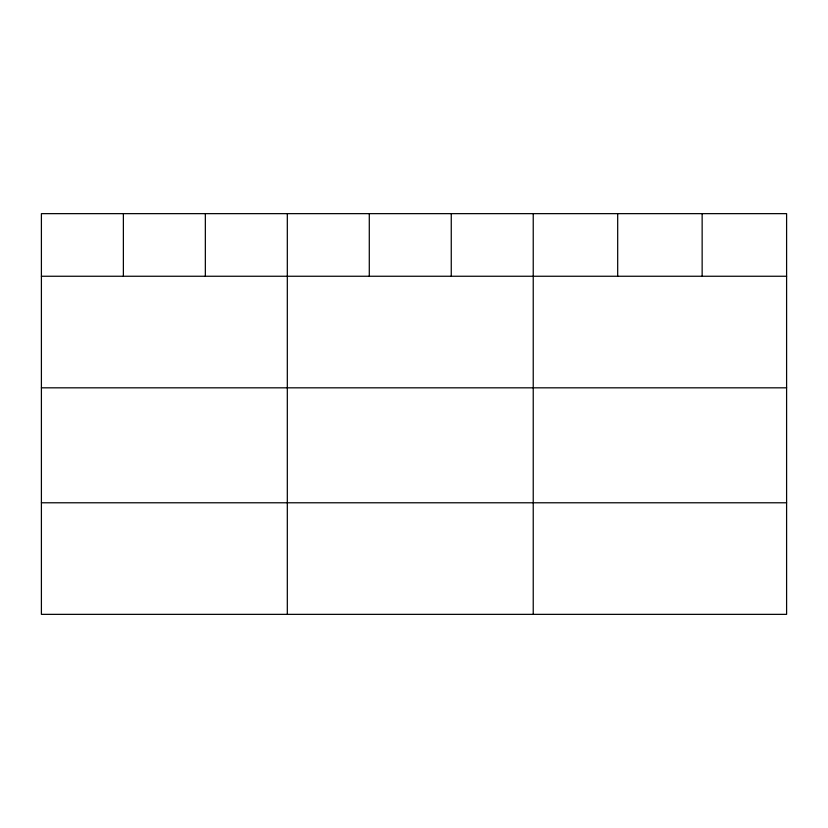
<?xml version="1.0" encoding="UTF-8"?>
<svg xmlns="http://www.w3.org/2000/svg" width="828" height="828" viewBox="0 0 828 828"><rect width="100%" height="100%" fill="white"/><g stroke="black" fill="none" stroke-linecap="round" stroke-linejoin="round"><path stroke-width="1.24" d="M786.6 387.825L786.6 213.645L41.4 213.645L41.4 614.355L786.6 614.355L786.6 387.825L41.4 387.825M41.4 276.252L786.6 276.252M41.4 502.782L786.6 502.782M702.144 213.645L702.144 276.252M617.688 213.645L617.688 276.252M533.232 213.645L533.232 614.355M451.26 213.645L451.26 276.252M369.288 213.645L369.288 276.252M287.316 213.645L287.316 614.355M205.344 213.645L205.344 276.252M123.372 213.645L123.372 276.252"/></g></svg>
